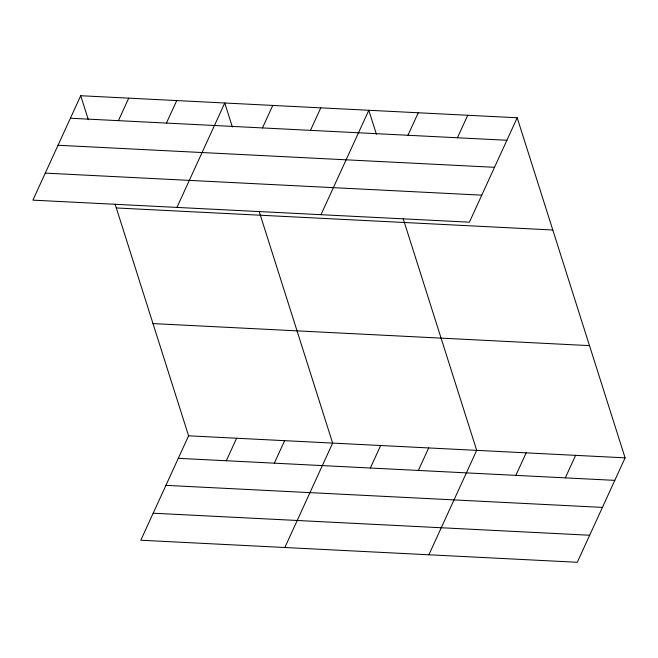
<?xml version="1.0" encoding="UTF-8"?>
<svg xmlns="http://www.w3.org/2000/svg" width="658" height="658" viewBox="0 0 658 658"><rect width="100%" height="100%" fill="white"/><g stroke="black" fill="none" stroke-linecap="round" stroke-linejoin="round"><path stroke-width="0.99" d="M80.712 95.723L32.9 200.147L469.401 222.182L517.204 117.766L80.712 95.723L88.32 119.707M118.415 120.661L128.721 98.149M166.433 123.079L176.739 100.575M176.944 207.418L224.756 102.993L232.364 126.978M262.46 127.932L272.766 105.42M310.477 130.358L320.783 107.846M115.092 204.12L188.599 435.818L140.796 540.234L577.288 562.277L625.1 457.853L517.204 117.766M320.989 214.689L368.801 110.273L376.409 134.248M226.311 460.748L236.617 438.236M407.96 135.277L418.266 112.765M274.328 463.174L284.634 440.663M457.433 137.777L467.739 115.265M284.84 547.514L332.644 443.089L259.137 211.391M370.355 468.019L380.661 445.515M418.373 470.445L428.679 447.934M428.884 554.784L476.688 450.36L403.181 218.662M515.856 475.372L526.161 452.86M565.321 477.864L575.627 455.352M70.406 118.234L506.899 140.269M58.027 145.262L494.528 167.305M45.279 173.112L481.771 195.155M116.31 207.953L552.81 229.996M152.993 323.588L589.494 345.623M188.599 435.818L625.1 457.853M178.293 458.322L614.794 480.365M165.923 485.357L602.415 507.392M153.166 513.207L589.667 535.242"/></g></svg>
